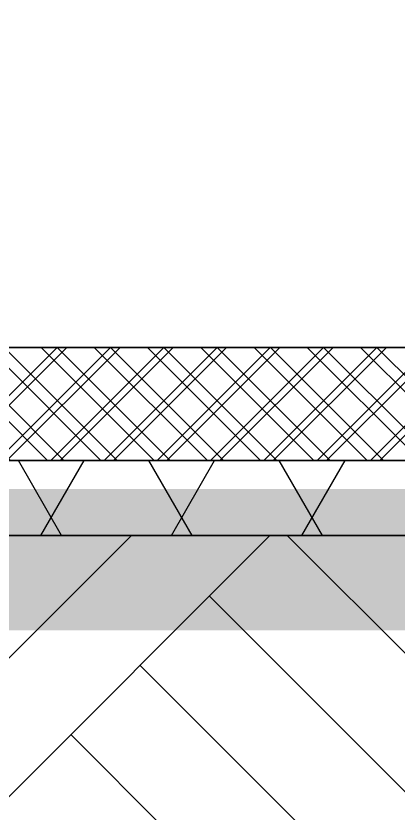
# Model space of a CAD drawing. Header units: millimetres. Extents: x -242231 to 419123, y -2399 to 525285.
# Drawn here: x -214619 to -214111, y 25849 to 26907 of the extents above; entities that cross this region are included whole.
import ezdxf

# ---------------------------------------------------------------- set-up
doc = ezdxf.new("R2010")
doc.units = ezdxf.units.MM
doc.set_wipeout_variables(frame=1)
doc.linetypes.add('Wipeout_Contour', pattern=[1000, 0, -1000])

msp = doc.modelspace()

# ---------------------------------------------------------------- hatches: boundary and pattern name
at = {"linetype": 'Continuous', "lineweight": 0}
h = msp.add_hatch(dxfattribs=at)
h.set_pattern_fill('GRID_5X5_DIAGONAL', color=1, style=0, pattern_type=2)
h.set_pattern_definition([(45, (-223402.723, 26467.467), (-35.35534, 35.35534), []), (135, (-223402.723, 26467.467), (35.35534, 35.35534), [])])
h.paths.add_polyline_path([(-218111.428, 26317.467), (-212732.089, 26317.467), (-212732.089, 26467.467), (-218111.428, 26467.467)], flags=0)

# ---------------------------------------------------------------- linework, layer by layer
at = {"linetype": 'Continuous'}
for p, q in [((-218111.428, 26467.467), (-212732.089, 26467.467)), ((-212732.166, 26467.467), (-218111.428, 26467.467)), ((-218111.428, 26317.467), (-212732.089, 26317.467))]:
    msp.add_line(p, q, dxfattribs=at)

# ---------------------------------------------------------------- wipeouts: each hides what was drawn before it
at = {"color": 254, "linetype": 'Wipeout_Contour', "lineweight": 0, "ltscale": 58886.282502}
msp.add_wipeout([(-213056.308, 26906.785), (-213056.78, 26907.416), (-213056.798, 26907.44), (-213056.818, 26907.467), (-214680.81, 26907.467), (-214681.1, 26906.785)], dxfattribs=at)
at = {"color": 254, "linetype": 'Wipeout_Contour', "lineweight": 0, "ltscale": 46747.627172}
msp.add_wipeout([(-213034.848, 26647.467), (-213034.848, 26827.467), (-214747.722, 26827.467), (-214745.744, 26822.663), (-214727.774, 26647.467)], dxfattribs=at)

# ---------------------------------------------------------------- next in the draw order: wipeouts: each hides what was drawn before it
at = {"color": 254, "linetype": 'Wipeout_Contour', "lineweight": 0, "ltscale": 48530.512218}
msp.add_wipeout([(-213055.425, 26901.609), (-213056.008, 26905.027), (-213056.308, 26906.785), (-214681.1, 26906.785), (-214683.296, 26901.609)], dxfattribs=at)
at = {"color": 254, "linetype": 'Wipeout_Contour', "lineweight": 0, "ltscale": 47530.797585}
msp.add_wipeout([(-218170.911, 25384.267), (-212841.547, 25384.267), (-212841.547, 26317.467), (-218111.428, 26317.467), (-218168.692, 26317.467), (-218168.692, 26214.311), (-218170.911, 26214.311)], dxfattribs=at)

# ---------------------------------------------------------------- next in the draw order: hatches: boundary and pattern name
at = {"linetype": 'Continuous', "lineweight": 0}
msp.add_hatch(color=255, dxfattribs=at).paths.add_polyline_path([(-213175.599, 26091.83), (-213175.599, 26279.405), (-220178.065, 26279.405), (-220178.065, 26091.83)], flags=0)

# ---------------------------------------------------------------- next in the draw order: linework, layer by layer
at = {"color": 1, "linetype": 'Continuous', "lineweight": 0}
for p, q in [((-214576.703, 26317.282), (-214726.887, 26467.467)), ((-214701.418, 26317.282), (-214551.234, 26467.467)), ((-214505.992, 26317.282), (-214656.176, 26467.467)), ((-214630.707, 26317.282), (-214480.523, 26467.467)), ((-214435.281, 26317.282), (-214585.466, 26467.467)), ((-214559.997, 26317.282), (-214409.812, 26467.467)), ((-214364.571, 26317.282), (-214514.755, 26467.467)), ((-214489.286, 26317.282), (-214339.102, 26467.467)), ((-214293.86, 26317.282), (-214444.044, 26467.467)), ((-214418.575, 26317.282), (-214268.391, 26467.467)), ((-214223.149, 26317.282), (-214373.334, 26467.467)), ((-214347.865, 26317.282), (-214197.68, 26467.467)), ((-214152.439, 26317.282), (-214302.623, 26467.467)), ((-214277.154, 26317.282), (-214126.97, 26467.467)), ((-214081.728, 26317.282), (-214231.912, 26467.467)), ((-214206.443, 26317.282), (-214056.259, 26467.467)), ((-214011.017, 26317.282), (-214161.202, 26467.467)), ((-214135.733, 26317.282), (-213985.548, 26467.467))]:
    msp.add_line(p, q, dxfattribs=at)
at = {"linetype": 'Continuous'}
for p, q in [((-217910.997, 26317.282), (-212927.672, 26317.282)), ((-212925.832, 26317.467), (-217910.377, 26317.467)), ((-217910.377, 26217.919), (-212925.832, 26217.919)), ((-213004.821, 26217.919), (-214973.22, 26217.919))]:
    msp.add_line(p, q, dxfattribs=at)
at = {"color": 251, "linetype": 'Continuous', "lineweight": 25}
for p, q in [((-214558.078, 26217.919), (-214615.552, 26317.467)), ((-214585.645, 26217.919), (-214528.171, 26317.467)), ((-214384.873, 26217.919), (-214442.347, 26317.467)), ((-214412.439, 26217.919), (-214354.966, 26317.467)), ((-214211.668, 26217.919), (-214269.142, 26317.467)), ((-214239.234, 26217.919), (-214181.76, 26317.467))]:
    msp.add_line(p, q, dxfattribs=at)
at = {"color": 251, "linetype": 'Continuous', "lineweight": 15}
for p, q in [((-215480.108, 25203.363), (-214465.553, 26217.919)), ((-215296.26, 25203.363), (-214281.705, 26217.919)), ((-213994.453, 25953.627), (-214258.745, 26217.919)), ((-214086.377, 25861.703), (-214362.149, 26137.475)), ((-214178.301, 25769.78), (-214454.073, 26045.551)), ((-214270.225, 25677.856), (-214545.996, 25953.627))]:
    msp.add_line(p, q, dxfattribs=at)

# ---------------------------------------------------------------- next in the draw order: wipeouts: each hides what was drawn before it
at = {"color": 254, "linetype": 'Wipeout_Contour', "lineweight": 0, "ltscale": 46896.10676}
msp.add_wipeout([(-213054.915, 26892.643), (-213055.425, 26901.609), (-214683.296, 26901.609), (-214686.562, 26893.913), (-214687.21, 26892.643)], dxfattribs=at)

# ---------------------------------------------------------------- next in the draw order: wipeouts: each hides what was drawn before it
at = {"color": 254, "linetype": 'Wipeout_Contour', "lineweight": 0, "ltscale": 38161.792528}
msp.add_wipeout([(-213054.848, 26887.467), (-213054.915, 26892.643), (-214687.21, 26892.643), (-214689.851, 26887.467)], dxfattribs=at)

# ---------------------------------------------------------------- next in the draw order: wipeouts: each hides what was drawn before it
at = {"color": 254, "linetype": 'Wipeout_Contour', "lineweight": 0, "ltscale": 38152.78413}
msp.add_wipeout([(-213054.848, 26877.467), (-213054.848, 26887.467), (-214689.851, 26887.467), (-214694.954, 26877.467)], dxfattribs=at)

doc.saveas('drawing.dxf')
